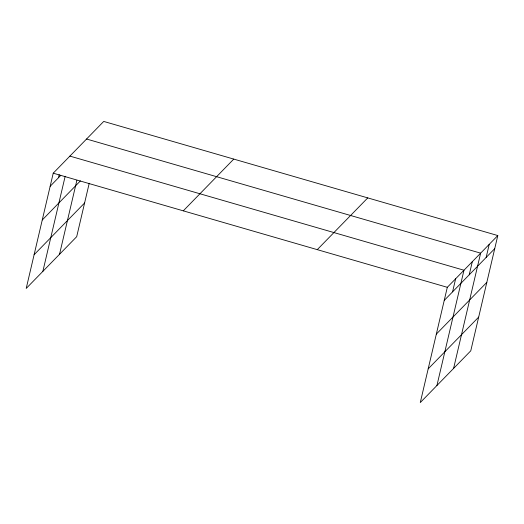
<?xml version="1.0" encoding="UTF-8"?>
<svg xmlns="http://www.w3.org/2000/svg" width="524" height="524" viewBox="0 0 524 524"><rect width="100%" height="100%" fill="white"/><g stroke="black" fill="none" stroke-linecap="round" stroke-linejoin="round"><path stroke-width="0.79" d="M497.8 235.558L447.306 287.309L420.274 402.57L470.768 350.818L497.8 235.558L103.726 121.43L53.232 173.182L26.2 288.442L76.694 236.691L89.231 183.243M58.492 177.734L59.219 174.656M42.863 271.367L65.172 176.254M59.526 254.291L76.864 180.348M452.572 291.861L455.638 278.768M436.937 385.494L463.969 270.227L69.895 156.106M469.229 274.786L472.301 261.692M453.601 368.411L480.632 253.151L86.558 139.024M486.148 257.448L489.219 244.354M50.166 186.275L60.719 175.461M42.254 219.988L80.408 180.885M34.106 254.73L84.6 202.978M183.282 210.844L233.769 159.093M317.262 249.647L367.756 197.895M444.241 300.403L494.728 248.651M436.328 334.116L486.822 282.364M428.18 368.857L478.674 317.105M53.232 173.182L447.306 287.309"/></g></svg>
